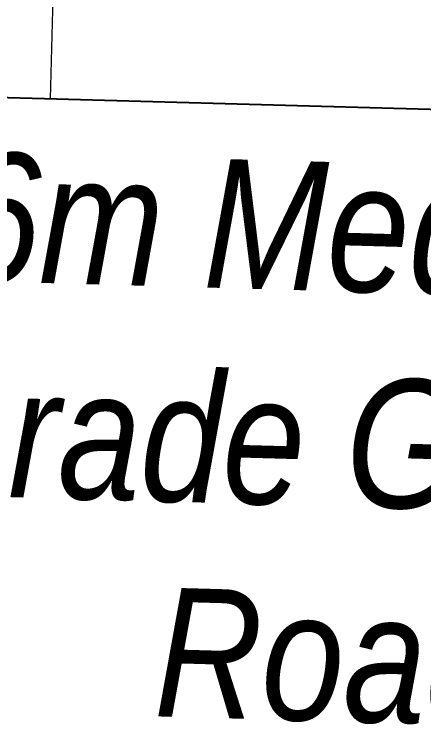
# Model space of a CAD drawing. Extents: x 383425 to 391668, y 6055101 to 6059545.
# Drawn here: x 384351.9 to 384383.6, y 6058423.9 to 6058479.1 of the extents above; entities that cross this region are included whole.
import ezdxf

# ---------------------------------------------------------------- set-up
doc = ezdxf.new("R2010")
doc.units = 0
doc.header["$LTSCALE"] = 5
doc.header["$PDMODE"] = 35
doc.header["$PDSIZE"] = 20
doc.layers.get('Defpoints').update_dxf_attribs({"color": 9})
doc.layers.add('C-AR-T', color=13, linetype='Continuous', lineweight=9)
doc.layers.add('T-TEXT', color=48, linetype='Continuous', lineweight=18)
doc.layers.add('C-RW', color=13, linetype='Continuous')
doc.styles.add('80CG', font='ARIALN.TTF', dxfattribs={"height": 10})
doc.dimstyles.new('Compass 5 000', dxfattribs={"dimscale": 5, "dimtxt": 9, "dimasz": 2, "dimexe": 0.2, "dimexo": 0.0625, "dimgap": 0.5, "dimtad": 0, "dimtih": 1, "dimtoh": 1, "dimzin": 0, "dimdsep": 46, "dimtxsty": '80CG', "dimcen": 0.1, "dimse1": 1, "dimse2": 1, "dimclrd": 256, "dimclrt": 256, "dimaunit": 1, "dimadec": 4, "dimazin": 0, "dimtfac": 0.06, "dimtofl": 0, "dimtmove": 0, "dimatfit": 1, "dimfxl": 0.2, "dimtolj": 1, "dimtzin": 0, "dimlwd": -1, "dimarcsym": 0})

# ---------------------------------------------------------------- blocks, each defined once
blk = doc.blocks.new('*D88')
at = {"layer": 'C-AR-T', "transparency": 16777216}
for p, q in [((384356.056, 6058522.488), (384357.452, 6058572.176)), ((384357.452, 6058572.176), (384367.452, 6058572.176)), ((384354.934, 6058482.552), (384354.653, 6058472.556))]:
    blk.add_line(p, q, dxfattribs=at)
for points in [[(384354.39, 6058522.535), (384357.722, 6058522.441), (384355.775, 6058512.492)], [(384353.268, 6058482.599), (384356.6, 6058482.505), (384355.215, 6058492.548)]]:
    blk.add_solid(points, dxfattribs=at)
at = {"layer": 'Defpoints', "color": 0, "transparency": 16777216}
for p in [(384355.775, 6058512.492), (384462.866, 6058509.483), (384462.306, 6058489.54)]:
    blk.add_point(p, dxfattribs=at)
at = {"layer": 'C-AR-T', "transparency": 16777216, "insert": (384401.766, 6058572.176), "char_height": 10, "attachment_point": 5, "style": '80CG'}
blk.add_mtext('\\A1;Nuvista\\P20.00 A/R\\PLOC 140308', dxfattribs=at)

msp = doc.modelspace()

# ---------------------------------------------------------------- linework, layer by layer
at = {"layer": 'C-RW', "flags": 128}
msp.add_lwpolyline([(385297.111, 6058445.288), (385022.038, 6058453.838), (384330.641, 6058473.233), (383944.26, 6058483.209), (383542.47, 6058492.43), (383535.442, 6058492.592), (383512.313, 6058493.099), (383489.28, 6058493.603), (383469.303, 6058494.041), (383467.903, 6058494.072), (383452.907, 6058494.401), (383447.911, 6058494.51), (383442.107, 6058494.637)], dxfattribs=at)

# ---------------------------------------------------------------- texts
at = {"layer": 'T-TEXT', "insert": (384376.974, 6058445.911), "char_height": 9.99619, "width": 69.33006, "attachment_point": 5, "rotation": 358.3908, "style": '80CG'}
msp.add_mtext('{\\fArial Narrow|b0|i1|c0|p34;6m Medium Grade Gravel Road}', dxfattribs=at)

# ---------------------------------------------------------------- dimensions: what is measured, and where the dimension line sits
at = {"layer": 'C-AR-T'}
dim = msp.add_linear_dim(base=(384355.775, 6058512.492), p1=(384462.306, 6058489.54), p2=(384462.866, 6058509.483), angle=88.3908, text='Nuvista\\P20.00 A/R\\PLOC 140308', dimstyle='Compass 5 000', dxfattribs=at)
dim.commit()
dim.dimension.update_dxf_attribs({"geometry": '*D88', "text_midpoint": (384401.766, 6058572.176), "dimtype": 161})

doc.saveas('drawing.dxf')
